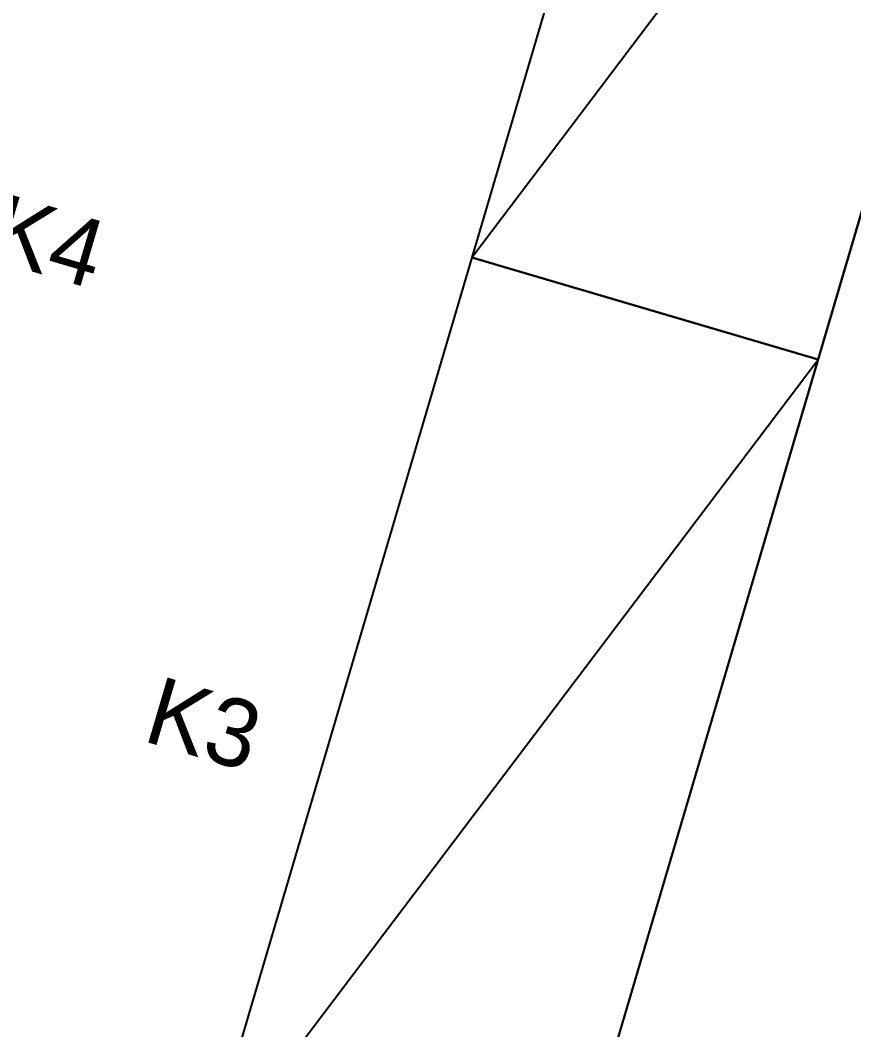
# Model space of a CAD drawing. Header units: millimetres. Extents: x 62878 to 70819, y -67946 to -61850.
# Drawn here: x 67418.1 to 67524.4, y -67052.9 to -66924.2 of the extents above; entities that cross this region are included whole.
import ezdxf
from ezdxf.enums import TextEntityAlignment as Align

# ---------------------------------------------------------------- set-up
doc = ezdxf.new("R2010")
doc.units = ezdxf.units.MM
doc.layers.add('ÇATI K', color=254, linetype='Continuous')
doc.styles.add('TAKSİM', font='GOTHIC.TTF', dxfattribs={"height": 20})

msp = doc.modelspace()

# ---------------------------------------------------------------- linework, layer by layer
at = {"color": 0}
for p, q in [((67475.67, -66954.39), (67554.29, -66850.37)), ((67441.18, -67071.41), (67519.8, -66967.39))]:
    msp.add_line(p, q, dxfattribs=at)
for points in [[(67475.67, -66954.39), (67519.8, -66967.39), (67554.29, -66850.37), (67510.17, -66837.37)], [(67441.18, -67071.41), (67485.3, -67084.42), (67519.8, -66967.39), (67475.67, -66954.39)]]:
    msp.add_lwpolyline(points, close=True, dxfattribs=at)
at = {"layer": 'ÇATI K', "color": 0}
msp.add_line((67611.29, -66657), (67485.3, -67084.42), dxfattribs=at)

# ---------------------------------------------------------------- texts
at = {"style": 'TAKSİM'}
for s, p in [('K4', (67420.43, -66956.43)), ('K3', (67440.32, -67017.97))]:
    msp.add_text(s, height=8.64, rotation=343.5761, dxfattribs=at).set_placement(p, align=Align.CENTER)

doc.saveas('drawing.dxf')
